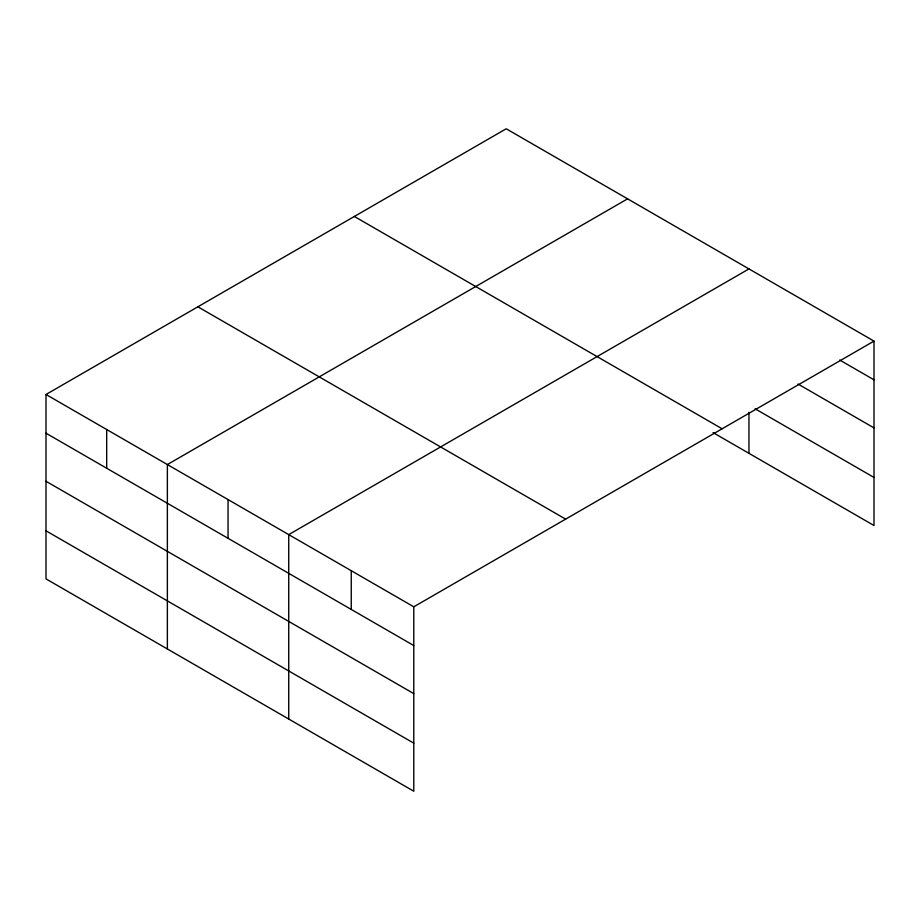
<?xml version="1.0" encoding="UTF-8"?>
<svg xmlns="http://www.w3.org/2000/svg" width="920" height="920" viewBox="0 0 920 920"><rect width="100%" height="100%" fill="white"/><g stroke="black" fill="none" stroke-linecap="round" stroke-linejoin="round"><path stroke-width="1.38" d="M713.046 432.595L874 525.515L874 341.101L506.218 128.777L46 394.484L46 578.898L413.781 791.223L413.781 606.809L46 394.484M627.589 198.846L167.371 464.554L167.371 648.968M748.96 268.916L288.73 534.623L288.73 719.037M413.781 606.809L874 341.101M839.672 360.007L874 379.822M797.996 384.019L874 427.903M755.09 408.791L874 477.445M354.349 216.453L722.131 428.789M197.869 306.797L565.65 519.133M46 433.205L413.781 645.541M46 481.275L413.781 693.611M46 530.817L413.781 743.153M748.96 412.321L748.96 453.33M351.256 570.722L351.256 609.442M228.045 499.583L228.045 538.303M106.685 429.513L106.685 468.234"/></g></svg>
